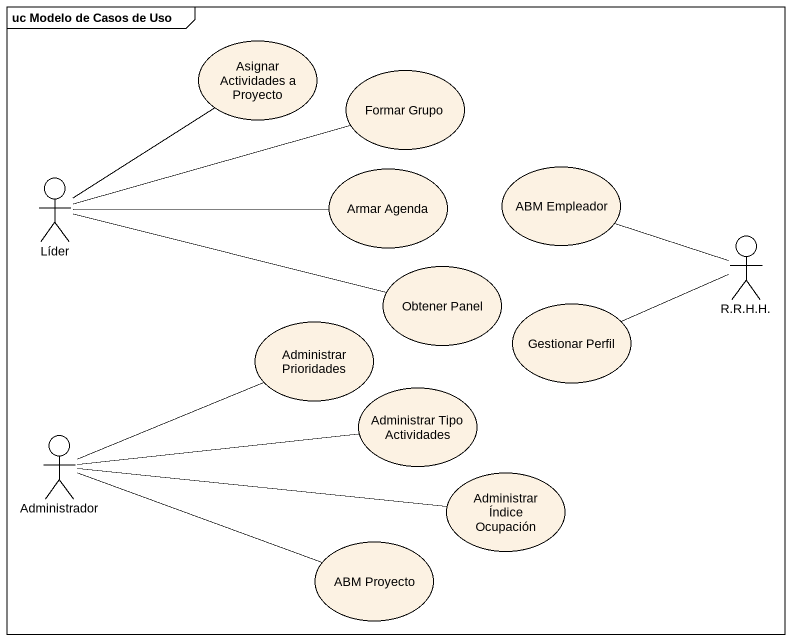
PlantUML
@startuml
mainframe uc Modelo de Casos de Uso
usecase "Asignar Actividades a Proyecto" as Asignar_Actividades_a
usecase "Formar Grupo" as Formar_Grupo
actor Líder
usecase "Armar Agenda" as Armar_Agenda
usecase "ABM Empleador" as ABM_Empleador
actor "R.R.H.H." as R_R_H_H
usecase "Obtener Panel" as Obtener_Panel
usecase "Administrar Prioridades" as Administrar_Prioridades
usecase "Gestionar Perfil" as Gestionar_Perfil
usecase "Administrar Tipo Actividades" as Administrar_Tipo_Actividades
actor Administrador
usecase "Administrar Índice Ocupación" as Administrar_Índice_Ocupación
usecase "ABM Proyecto" as ABM_Proyecto
Líder -up- Asignar_Actividades_a
Líder -right- Formar_Grupo
Líder -right- Armar_Agenda
Líder -right- Obtener_Panel
R_R_H_H -left- ABM_Empleador
R_R_H_H -left- Gestionar_Perfil
Administrador -right- Administrar_Prioridades
Administrador -right- Administrar_Tipo_Actividades
Administrador -right- Administrar_Índice_Ocupación
Administrador -right- ABM_Proyecto
@enduml
